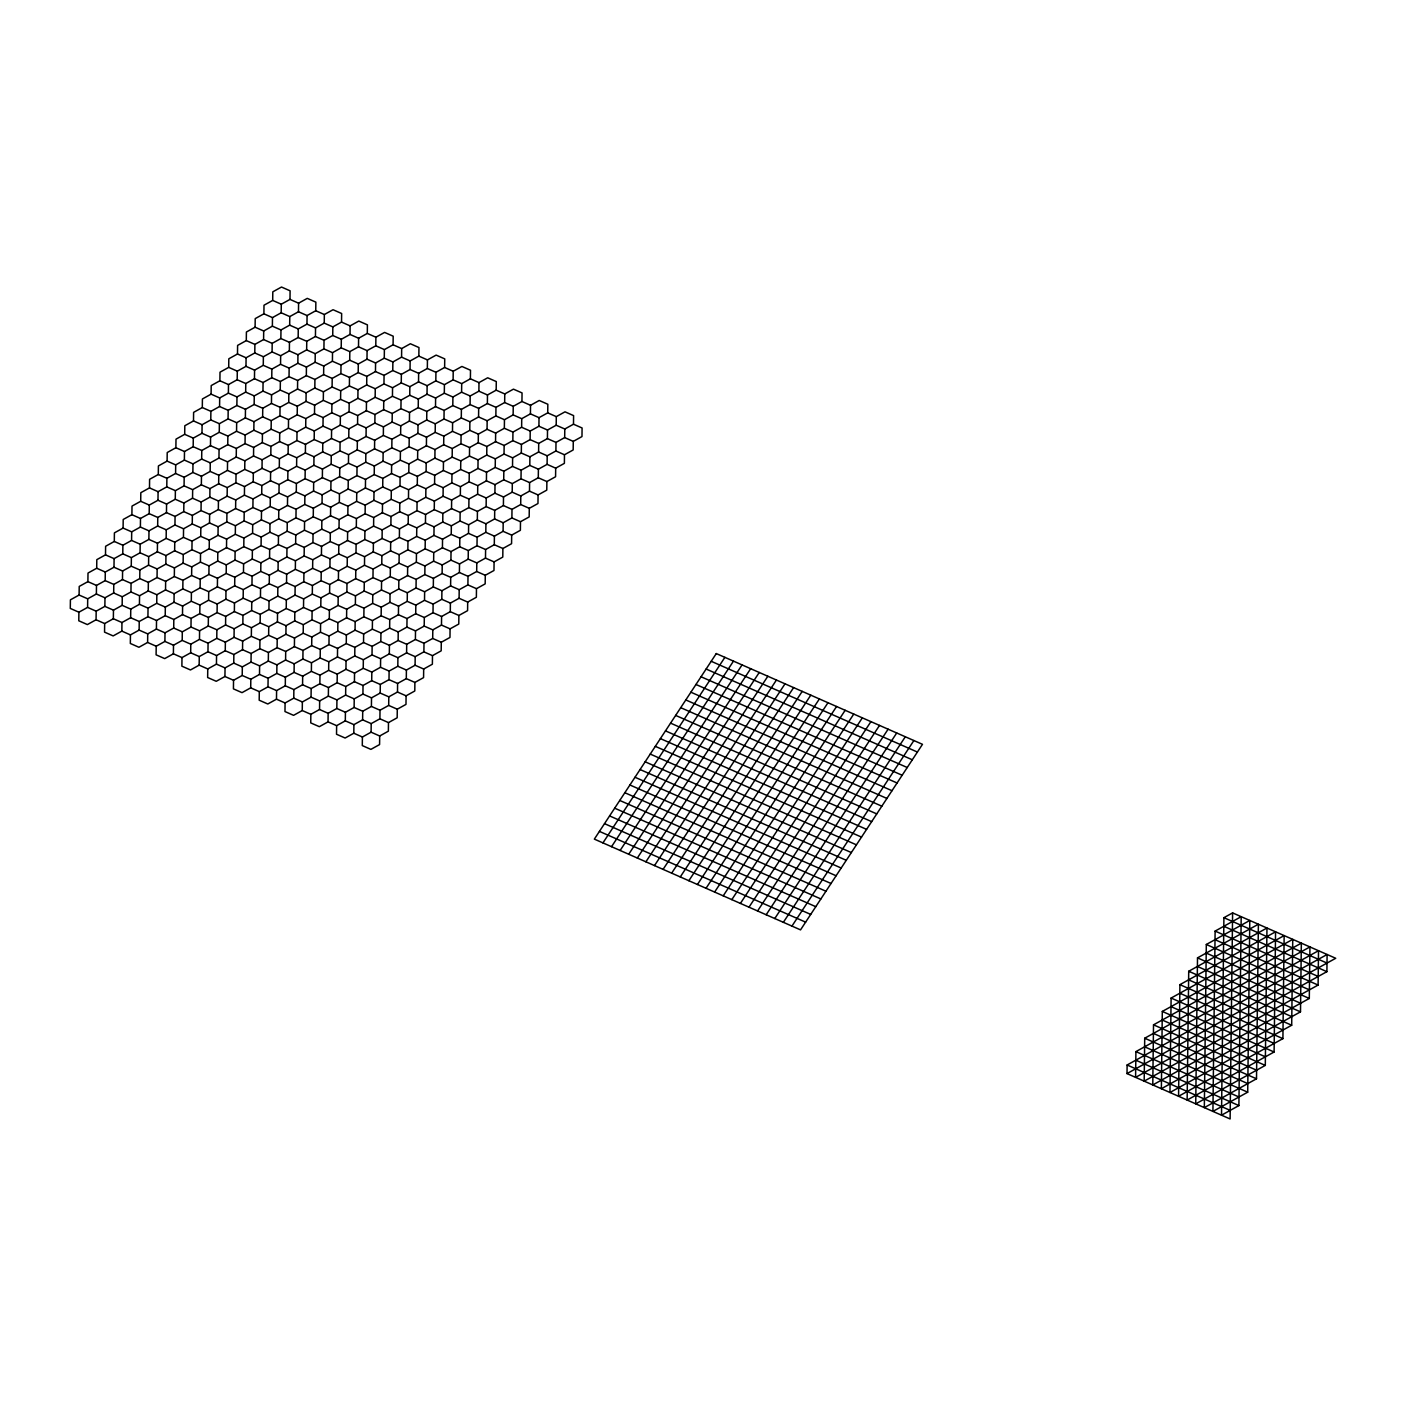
<?xml version="1.0" encoding="UTF-8"?>
<svg xmlns="http://www.w3.org/2000/svg" width="1406" height="1406" viewBox="0 0 1406 1406"><rect width="100%" height="100%" fill="white"/><g stroke="black" fill="none" stroke-linecap="round" stroke-linejoin="round"><path stroke-width="1.5" d="M78.894 612.208L78.789 620.784L87.383 624.58L96.065 619.765L104.659 623.543L113.359 618.745L121.953 622.524L130.653 617.726L139.229 621.505L147.929 616.707L156.523 620.485L165.223 615.67L173.817 619.466L182.499 614.65L191.093 618.429L199.793 613.631L208.387 617.41L217.086 612.612L225.663 616.39L234.363 611.592L242.957 615.371L251.656 610.555L260.251 614.352L268.933 609.536L277.527 613.315L286.226 608.517L294.821 612.295L303.52 607.497L312.097 611.276L320.796 606.478L329.391 610.257L338.09 605.441L346.684 609.237L355.366 604.422L363.961 608.2L372.66 603.402L381.254 607.181L389.954 602.383L398.531 606.162L407.23 601.364L415.825 605.142L424.524 600.327L433.118 604.105L441.8 599.308L450.395 603.086L459.094 598.288L467.688 602.067L476.37 597.269L476.476 588.675L485.175 583.877L485.281 575.282L493.981 570.485L494.086 561.89L502.786 557.092L502.891 548.498L511.573 543.7L511.679 535.106L520.378 530.308L520.484 521.714L529.183 516.916L529.289 508.322L537.971 503.524L538.076 494.93L546.776 490.132L546.881 481.555L555.581 476.739L555.686 468.163L564.386 463.347L564.474 454.771L573.173 449.955L573.279 441.379L581.979 436.563L582.084 427.986L573.49 424.208L564.79 429.006L556.196 425.227L547.514 430.025L538.92 426.246L530.22 431.044L521.626 427.266L512.944 432.081L504.35 428.285L495.65 433.101L487.056 429.322L478.356 434.12L469.78 430.341L461.08 435.139L452.486 431.361L443.786 436.159L435.192 432.38L426.51 437.196L417.916 433.399L409.216 438.215L400.622 434.436L391.923 439.234L383.346 435.456L374.646 440.254L366.052 436.475L357.352 441.273L348.758 437.494L340.076 442.31L331.482 438.514L322.782 443.329L314.188 439.551L305.489 444.349L296.912 440.57L288.212 445.368L279.618 441.589L270.919 446.387L262.324 442.609L253.642 447.424L245.048 443.628L236.349 448.444L227.754 444.665L219.055 449.463L210.478 445.684L201.779 450.482L193.184 446.704L184.485 451.502L175.891 447.723L167.209 452.539L167.103 461.115L158.403 465.931L158.298 474.507L149.598 479.305L149.493 487.9L140.811 492.698L140.705 501.292L132.006 506.09L131.9 514.684L123.201 519.482L123.095 528.076L114.396 532.874L114.308 541.468L105.608 546.266L105.503 554.86L96.803 559.658L96.698 568.252L87.998 573.05L87.893 581.645L79.211 586.443L79.105 595.037L70.405 599.835L70.3 608.429L78.894 612.208L87.594 607.392L96.17 611.188L104.87 606.373L113.464 610.151L122.164 605.353L130.758 609.132L139.44 604.334L148.034 608.113L156.734 603.315L165.328 607.093L174.028 602.278L182.604 606.074L191.304 601.258L199.898 605.037L208.598 600.239L217.192 604.018L225.874 599.22L234.468 602.998L243.168 598.2L251.762 601.979L260.462 597.163L269.038 600.96L277.738 596.144L286.332 599.923L295.032 595.125L303.626 598.903L312.308 594.105L320.902 597.884L329.602 593.086L338.196 596.865L346.878 592.049L355.472 595.845L364.172 591.03L372.766 594.808L381.465 590.01L390.042 593.789L398.742 588.991L407.336 592.77L416.035 587.972L424.63 591.75L433.312 586.935L441.906 590.731L450.605 585.915L459.2 589.694L467.899 584.896L476.476 588.675M87.594 607.392L87.699 598.815L96.381 594L104.975 597.796L113.675 592.981L122.269 596.759L130.951 591.961L139.546 595.74L148.245 590.942L156.839 594.72L165.539 589.922L174.116 593.701L182.815 588.886L191.409 592.682L200.109 587.866L208.703 591.645L217.385 586.847L225.979 590.625L234.679 585.827L243.273 589.606L251.973 584.808L260.549 588.587L269.249 583.771L277.843 587.567L286.543 582.752L295.137 586.53L303.819 581.733L312.413 585.511L321.113 580.713L329.707 584.492L338.407 579.694L346.983 583.472L355.683 578.657L364.277 582.453L372.977 577.638L381.571 581.416L390.253 576.618L398.847 580.397L407.547 575.599L416.141 579.377L424.84 574.579L433.417 578.358L442.117 573.543L450.711 577.339L459.41 572.523L468.005 576.302L476.687 571.504L485.281 575.282M96.065 619.765L96.17 611.188M96.381 594L96.487 585.423L105.186 580.625L113.781 584.404L122.48 579.588L131.057 583.367L139.756 578.569L148.351 582.348L157.05 577.55L165.644 581.328L174.326 576.53L182.921 580.309L191.62 575.493L200.214 579.29L208.914 574.474L217.491 578.253L226.19 573.455L234.784 577.233L243.484 572.435L252.078 576.214L260.76 571.416L269.354 575.195L278.054 570.379L286.648 574.175L295.348 569.36L303.924 573.138L312.624 568.34L321.218 572.119L329.918 567.321L338.512 571.1L347.194 566.302L355.788 570.08L364.488 565.265L373.082 569.061L381.764 564.245L390.358 568.024L399.058 563.226L407.652 567.005L416.352 562.207L424.928 565.985L433.628 561.187L442.222 564.966L450.922 560.15L459.516 563.947L468.198 559.131L476.792 562.91L485.492 558.112L494.086 561.89M104.659 623.543L104.554 632.138L113.148 635.916L121.847 631.118L130.442 634.897L139.141 630.099L147.718 633.878L156.418 629.062L165.012 632.841L173.711 628.043L182.305 631.821L190.988 627.023L199.582 630.802L208.281 626.004L216.876 629.783L225.575 624.967L234.152 628.763L242.851 623.948L251.446 627.726L260.145 622.928L268.739 626.707L277.421 621.909L286.016 625.688L294.715 620.89L303.309 624.668L311.991 619.853L320.586 623.649L329.285 618.833L337.879 622.612L346.579 617.814L355.156 621.593L363.855 616.795L372.449 620.573L381.149 615.775L389.743 619.554L398.425 614.738L407.019 618.535L415.719 613.719L424.313 617.498L433.013 612.7L441.589 616.478L450.289 611.68L458.883 615.459L467.583 610.661L467.688 602.067M104.87 606.373L104.975 597.796M105.186 580.625L105.292 572.031L113.991 567.233L122.586 571.012L131.268 566.196L139.862 569.992L148.561 565.177L157.156 568.955L165.838 564.158L174.432 567.936L183.132 563.138L191.726 566.917L200.425 562.119L209.002 565.897L217.702 561.082L226.296 564.878L234.995 560.063L243.589 563.841L252.272 559.043L260.866 562.822L269.565 558.024L278.16 561.802L286.859 557.004L295.436 560.783L304.135 555.968L312.73 559.764L321.429 554.948L330.023 558.727L338.705 553.929L347.3 557.707L355.999 552.91L364.593 556.688L373.293 551.89L381.87 555.669L390.569 550.853L399.163 554.632L407.863 549.834L416.457 553.613L425.139 548.815L433.733 552.593L442.433 547.795L451.027 551.574L459.727 546.776L468.303 550.554L477.003 545.739L485.597 549.518L494.297 544.72L502.891 548.498M113.359 618.745L113.464 610.151M113.675 592.981L113.781 584.404M113.991 567.233L114.097 558.639L122.779 553.841L131.373 557.62L140.073 552.804L148.667 556.6L157.367 551.785L165.943 555.563L174.643 550.765L183.237 554.544L191.937 549.746L200.531 553.525L209.213 548.727L217.807 552.505L226.507 547.69L235.101 551.486L243.8 546.67L252.377 550.449L261.077 545.651L269.671 549.43L278.37 544.632L286.965 548.41L295.647 543.612L304.241 547.391L312.94 542.575L321.535 546.372L330.234 541.556L338.811 545.335L347.51 540.537L356.105 544.315L364.804 539.517L373.398 543.296L382.081 538.498L390.675 542.277L399.374 537.461L407.968 541.257L416.651 536.442L425.245 540.22L433.944 535.422L442.539 539.201L451.238 534.403L459.815 538.182L468.514 533.384L477.109 537.162L485.808 532.347L494.402 536.143L503.084 531.327L511.679 535.106M121.847 631.118L121.953 622.524M122.164 605.353L122.269 596.759M122.48 579.588L122.586 571.012M122.779 553.841L122.884 545.247L131.584 540.449L140.178 544.227L148.878 539.412L157.472 543.208L166.154 538.393L174.748 542.171L183.448 537.373L192.042 541.152L200.724 536.354L209.318 540.132L218.018 535.335L226.612 539.113L235.312 534.298L243.888 538.094L252.588 533.278L261.182 537.057L269.882 532.259L278.476 536.038L287.158 531.24L295.752 535.018L304.452 530.22L313.046 533.999L321.746 529.183L330.322 532.979L339.022 528.164L347.616 531.943L356.316 527.145L364.91 530.923L373.592 526.125L382.186 529.904L390.886 525.106L399.48 528.884L408.179 524.069L416.756 527.865L425.456 523.05L434.05 526.828L442.749 522.03L451.344 525.809L460.026 521.011L468.62 524.79L477.319 519.992L485.914 523.77L494.613 518.955L503.19 522.751L511.889 517.935L520.484 521.714M130.442 634.897L130.336 643.473L138.93 647.27L147.612 642.454L156.207 646.233L164.906 641.435L173.5 645.213L182.2 640.415L190.777 644.194L199.476 639.396L208.07 643.175L216.77 638.359L225.364 642.155L234.046 637.34L242.64 641.118L251.34 636.32L259.934 640.099L268.634 635.301L277.21 639.08L285.91 634.282L294.504 638.06L303.204 633.245L311.798 637.041L320.48 632.225L329.074 636.004L337.774 631.206L346.368 634.985L355.068 630.187L363.644 633.965L372.344 629.167L380.938 632.946L389.638 628.13L398.232 631.927L406.914 627.111L415.508 630.89L424.208 626.092L432.802 629.87L441.484 625.072L450.078 628.851L458.778 624.053L458.883 615.459M130.653 617.726L130.758 609.132M130.951 591.961L131.057 583.367M131.268 566.196L131.373 557.62M131.584 540.449L131.689 531.855L140.389 527.057L148.983 530.835L157.665 526.02L166.26 529.816L174.959 525L183.553 528.779L192.253 523.981L200.83 527.76L209.529 522.962L218.123 526.74L226.823 521.942L235.417 525.721L244.099 520.905L252.693 524.702L261.393 519.886L269.987 523.665L278.687 518.867L287.263 522.645L295.963 517.847L304.557 521.626L313.257 516.828L321.851 520.607L330.533 515.791L339.127 519.587L347.827 514.772L356.421 518.55L365.121 513.752L373.697 517.531L382.397 512.733L390.991 516.512L399.691 511.714L408.285 515.492L416.967 510.677L425.561 514.473L434.261 509.657L442.855 513.436L451.537 508.638L460.131 512.417L468.831 507.619L477.425 511.397L486.125 506.599L494.701 510.378L503.401 505.562L511.995 509.359L520.695 504.543L529.289 508.322M139.141 630.099L139.229 621.505M139.44 604.334L139.546 595.74M139.756 578.569L139.862 569.992M140.073 552.804L140.178 544.227M140.389 527.057L140.495 518.462L149.194 513.665L157.771 517.443L166.47 512.645L175.065 516.424L183.764 511.608L192.358 515.404L201.04 510.589L209.635 514.368L218.334 509.57L226.928 513.348L235.61 508.55L244.205 512.329L252.904 507.531L261.498 511.309L270.198 506.494L278.775 510.29L287.474 505.475L296.068 509.253L304.768 504.455L313.362 508.234L322.044 503.436L330.638 507.215L339.338 502.417L347.932 506.195L356.632 501.38L365.209 505.158L373.908 500.36L382.502 504.139L391.202 499.341L399.796 503.12L408.478 498.322L417.072 502.1L425.772 497.302L434.366 501.081L443.066 496.265L451.642 500.044L460.342 495.246L468.936 499.025L477.636 494.227L486.23 498.005L494.912 493.207L503.506 496.986L512.206 492.17L520.8 495.966L529.5 491.151L538.076 494.93M147.612 642.454L147.718 633.878M147.929 616.707L148.034 608.113M148.245 590.942L148.351 582.348M148.561 565.177L148.667 556.6M148.878 539.412L148.983 530.835M149.194 513.665L149.282 505.07L157.982 500.272L166.576 504.051L175.275 499.253L183.87 503.032L192.552 498.216L201.146 502.012L209.846 497.197L218.44 500.975L227.139 496.177L235.716 499.956L244.416 495.158L253.01 498.937L261.709 494.139L270.304 497.917L278.986 493.102L287.58 496.898L296.279 492.082L304.874 495.861L313.573 491.063L322.15 494.842L330.849 490.044L339.444 493.822L348.143 489.024L356.737 492.803L365.419 487.987L374.014 491.784L382.713 486.968L391.307 490.747L400.007 485.949L408.584 489.727L417.283 484.929L425.877 488.708L434.577 483.91L443.171 487.689L451.853 482.873L460.447 486.669L469.147 481.854L477.741 485.632L486.423 480.834L495.017 484.613L503.717 479.815L512.311 483.594L521.011 478.796L529.587 482.574L538.287 477.759L546.881 481.555M156.207 646.233L156.101 654.827L164.695 658.606L173.395 653.808L181.989 657.586L190.689 652.788L199.265 656.567L207.965 651.751L216.559 655.548L225.259 650.732L233.853 654.511L242.535 649.713L251.129 653.491L259.829 648.693L268.423 652.472L277.105 647.674L285.699 651.453L294.399 646.637L302.993 650.433L311.693 645.618L320.269 649.396L328.969 644.598L337.563 648.377L346.263 643.579L354.857 647.358L363.539 642.56L372.133 646.338L380.833 641.523L389.427 645.319L398.126 640.503L406.703 644.282L415.403 639.484L423.997 643.263L432.697 638.465L441.291 642.243L449.973 637.445L450.078 628.851M156.418 629.062L156.523 620.485M156.734 603.315L156.839 594.72M157.05 577.55L157.156 568.955M157.367 551.785L157.472 543.208M157.665 526.02L157.771 517.443M157.982 500.272L158.087 491.678L166.787 486.88L175.381 490.659L184.081 485.861L192.657 489.64L201.357 484.824L209.951 488.62L218.651 483.805L227.245 487.583L235.927 482.785L244.521 486.564L253.221 481.766L261.815 485.545L270.497 480.747L279.091 484.525L287.791 479.71L296.385 483.506L305.084 478.69L313.661 482.469L322.361 477.671L330.955 481.45L339.654 476.652L348.249 480.43L356.931 475.632L365.525 479.411L374.224 474.595L382.819 478.392L391.518 473.576L400.095 477.355L408.795 472.557L417.389 476.335L426.088 471.537L434.682 475.316L443.365 470.518L451.959 474.297L460.658 469.481L469.252 473.277L477.952 468.462L486.529 472.24L495.228 467.442L503.823 471.221L512.522 466.423L521.116 470.202L529.798 465.404L538.393 469.182L547.092 464.367L555.686 468.163M164.906 641.435L165.012 632.841M165.223 615.67L165.328 607.093M165.539 589.922L165.644 581.328M165.838 564.158L165.943 555.563M166.154 538.393L166.26 529.816M166.47 512.645L166.576 504.051M166.787 486.88L166.892 478.286L175.592 473.488L184.168 477.267L192.868 472.469L201.462 476.247L210.162 471.432L218.756 475.228L227.438 470.412L236.032 474.191L244.732 469.393L253.326 473.172L262.026 468.374L270.602 472.152L279.302 467.354L287.896 471.133L296.596 466.317L305.19 470.114L313.872 465.298L322.466 469.077L331.166 464.279L339.76 468.057L348.46 463.259L357.036 467.038L365.736 462.24L374.33 466.019L383.03 461.203L391.624 464.999L400.306 460.184L408.9 463.962L417.6 459.164L426.194 462.943L434.893 458.145L443.47 461.924L452.17 457.126L460.764 460.904L469.463 456.089L478.058 459.885L486.74 455.069L495.334 458.848L504.033 454.05L512.628 457.829L521.31 453.031L529.904 456.809L538.603 452.011L547.198 455.79L555.897 450.975L564.474 454.771M173.395 653.808L173.5 645.213M173.711 628.043L173.817 619.466M174.028 602.278L174.116 593.701M174.326 576.53L174.432 567.936M174.643 550.765L174.748 542.171M174.959 525L175.065 516.424M175.275 499.253L175.381 490.659M175.592 473.488L175.697 464.894L184.379 460.096L192.974 463.875L201.673 459.077L210.267 462.855L218.967 458.057L227.544 461.836L236.243 457.02L244.837 460.817L253.537 456.001L262.131 459.78L270.813 454.982L279.407 458.76L288.107 453.962L296.701 457.741L305.383 452.943L313.977 456.722L322.677 451.906L331.271 455.685L339.971 450.887L348.547 454.665L357.247 449.867L365.841 453.646L374.541 448.848L383.135 452.627L391.817 447.829L400.411 451.607L409.111 446.792L417.705 450.57L426.405 445.772L434.981 449.551L443.681 444.753L452.275 448.532L460.975 443.734L469.569 447.512L478.251 442.697L486.845 446.493L495.545 441.677L504.139 445.456L512.839 440.658L521.415 444.437L530.115 439.639L538.709 443.417L547.409 438.619L556.003 442.398L564.685 437.582L573.279 441.379M175.891 447.723L175.996 439.147L184.696 434.331L193.29 438.11L201.989 433.312L210.584 437.09L219.266 432.292L227.86 436.071L236.559 431.273L245.154 435.052L253.853 430.236L262.43 434.032L271.13 429.217L279.724 432.995L288.423 428.197L297.017 431.976L305.7 427.178L314.294 430.957L322.993 426.159L331.588 429.937L340.27 425.122L348.864 428.918L357.563 424.102L366.158 427.881L374.857 423.083L383.434 426.862L392.133 422.064L400.728 425.842L409.427 421.044L418.021 424.823L426.703 420.007L435.298 423.804L443.997 418.988L452.591 422.767L461.291 417.969L469.868 421.747L478.567 416.949L487.161 420.728L495.861 415.93L504.455 419.709L513.137 414.893L521.731 418.689L530.431 413.874L539.025 417.652L547.725 412.854L556.301 416.633L565.001 411.835L573.595 415.614L573.49 424.208M181.989 657.586L181.884 666.18L190.478 669.959L199.16 665.143L207.754 668.94L216.454 664.124L225.048 667.903L233.748 663.105L242.324 666.883L251.024 662.085L259.618 665.864L268.318 661.066L276.912 664.845L285.594 660.029L294.188 663.825L302.888 659.01L311.482 662.788L320.181 657.99L328.758 661.769L337.458 656.971L346.052 660.75L354.751 655.952L363.346 659.73L372.028 654.915L380.622 658.711L389.321 653.895L397.916 657.674L406.598 652.876L415.192 656.655L423.891 651.857L432.486 655.635L441.185 650.837L441.291 642.243M182.2 640.415L182.305 631.821M182.499 614.65L182.604 606.074M182.815 588.886L182.921 580.309M183.132 563.138L183.237 554.544M183.448 537.373L183.553 528.779M183.764 511.608L183.87 503.032M184.081 485.861L184.168 477.267M184.379 460.096L184.485 451.502M184.696 434.331L184.801 425.754L193.501 420.939L202.095 424.717L210.777 419.919L219.371 423.698L228.071 418.9L236.665 422.679L245.365 417.881L253.941 421.659L262.641 416.844L271.235 420.64L279.935 415.825L288.529 419.603L297.211 414.805L305.805 418.584L314.505 413.786L323.099 417.564L331.798 412.766L340.375 416.545L349.075 411.73L357.669 415.526L366.368 410.71L374.963 414.489L383.645 409.691L392.239 413.469L400.938 408.671L409.533 412.45L418.232 407.652L426.809 411.431L435.509 406.615L444.103 410.411L452.802 405.596L461.396 409.374L470.079 404.577L478.673 408.355L487.372 403.557L495.966 407.336L504.666 402.538L513.243 406.316L521.942 401.501L530.537 405.297L539.236 400.482L547.83 404.26L547.725 412.854M190.689 652.788L190.777 644.194M190.988 627.023L191.093 618.429M191.304 601.258L191.409 592.682M191.62 575.493L191.726 566.917M191.937 549.746L192.042 541.152M192.253 523.981L192.358 515.404M192.552 498.216L192.657 489.64M192.868 472.469L192.974 463.875M193.184 446.704L193.29 438.11M193.501 420.939L193.606 412.362L202.306 407.547L210.882 411.343L219.582 406.527L228.176 410.306L236.876 405.508L245.47 409.287L254.152 404.489L262.746 408.267L271.446 403.469L280.04 407.248L288.74 402.432L297.316 406.211L306.016 401.413L314.61 405.192L323.31 400.394L331.904 404.172L340.586 399.374L349.18 403.153L357.88 398.355L366.474 402.134L375.156 397.318L383.75 401.097L392.45 396.299L401.044 400.077L409.744 395.279L418.32 399.058L427.02 394.26L435.614 398.039L444.314 393.223L452.908 397.019L461.59 392.204L470.184 395.982L478.884 391.184L487.478 394.963L496.177 390.165L504.754 393.944L513.454 389.146L522.048 392.924L521.942 401.501M199.16 665.143L199.265 656.567M199.476 639.396L199.582 630.802M199.793 613.631L199.898 605.037M200.109 587.866L200.214 579.29M200.425 562.119L200.531 553.525M200.724 536.354L200.83 527.76M201.04 510.589L201.146 502.012M201.357 484.824L201.462 476.247M201.673 459.077L201.779 450.482M201.989 433.312L202.095 424.717M202.306 407.547L202.411 398.97L211.093 394.155L219.688 397.951L228.387 393.135L236.981 396.914L245.663 392.116L254.258 395.894L262.957 391.096L271.551 394.875L280.251 390.077L288.828 393.856L297.527 389.04L306.121 392.836L314.821 388.021L323.415 391.799L332.097 387.002L340.691 390.78L349.391 385.982L357.985 389.761L366.685 384.963L375.261 388.741L383.961 383.926L392.555 387.722L401.255 382.907L409.849 386.685L418.531 381.887L427.125 385.666L435.825 380.868L444.419 384.646L453.119 379.848L461.695 383.627L470.395 378.812L478.989 382.608L487.689 377.792L496.283 381.571L496.177 390.165M207.754 668.94L207.649 677.516L216.243 681.295L224.942 676.497L233.537 680.276L242.219 675.478L250.813 679.256L259.512 674.441L268.107 678.237L276.806 673.421L285.383 677.2L294.082 672.402L302.677 676.181L311.376 671.383L319.97 675.161L328.653 670.363L337.247 674.142L345.946 669.326L354.54 673.123L363.24 668.307L371.817 672.086L380.516 667.288L389.111 671.066L397.81 666.268L406.404 670.047L415.086 665.249L423.681 669.028L432.38 664.212L432.486 655.635M207.965 651.751L208.07 643.175M208.281 626.004L208.387 617.41M208.598 600.239L208.703 591.645M208.914 574.474L209.002 565.897M209.213 548.727L209.318 540.132M209.529 522.962L209.635 514.368M209.846 497.197L209.951 488.62M210.162 471.432L210.267 462.855M210.478 445.684L210.584 437.09M210.777 419.919L210.882 411.343M211.093 394.155L211.199 385.578L219.898 380.762L228.493 384.559L237.192 379.743L245.769 383.522L254.468 378.724L263.063 382.502L271.762 377.704L280.356 381.483L289.038 376.685L297.633 380.464L306.332 375.648L314.926 379.444L323.626 374.629L332.203 378.407L340.902 373.609L349.496 377.388L358.196 372.59L366.79 376.369L375.472 371.571L384.066 375.349L392.766 370.534L401.36 374.33L410.042 369.514L418.637 373.293L427.336 368.495L435.93 372.274L444.63 367.476L453.207 371.254L461.906 366.456L470.5 370.235L470.395 378.812M216.454 664.124L216.559 655.548M216.77 638.359L216.876 629.783M217.086 612.612L217.192 604.018M217.385 586.847L217.491 578.253M217.702 561.082L217.807 552.505M218.018 535.335L218.123 526.74M218.334 509.57L218.44 500.975M218.651 483.805L218.756 475.228M218.967 458.057L219.055 449.463M219.266 432.292L219.371 423.698M219.582 406.527L219.688 397.951M219.898 380.762L220.004 372.186L228.703 367.37L237.298 371.166L245.98 366.351L254.574 370.13L263.274 365.332L271.868 369.11L280.55 364.312L289.144 368.091L297.844 363.293L306.438 367.071L315.137 362.256L323.714 366.052L332.414 361.237L341.008 365.015L349.707 360.217L358.302 363.996L366.984 359.198L375.578 362.976L384.277 358.179L392.872 361.957L401.571 357.142L410.148 360.938L418.847 356.122L427.442 359.901L436.141 355.103L444.735 358.882L444.63 367.476M224.942 676.497L225.048 667.903M225.259 650.732L225.364 642.155M225.575 624.967L225.663 616.39M225.874 599.22L225.979 590.625M226.19 573.455L226.296 564.878M226.507 547.69L226.612 539.113M226.823 521.942L226.928 513.348M227.139 496.177L227.245 487.583M227.438 470.412L227.544 461.836M227.754 444.665L227.86 436.071M228.071 418.9L228.176 410.306M228.387 393.135L228.493 384.559M228.703 367.37L228.809 358.794L237.491 353.996L246.085 357.774L254.785 352.959L263.379 356.737L272.079 351.939L280.655 355.718L289.355 350.92L297.949 354.699L306.649 349.901L315.243 353.679L323.925 348.881L332.519 352.66L341.219 347.844L349.813 351.623L358.512 346.825L367.089 350.604L375.789 345.806L384.383 349.584L393.082 344.786L401.677 348.565L410.359 343.749L418.953 347.546L418.847 356.122M233.537 680.276L233.431 688.87L242.025 692.648L250.707 687.833L259.302 691.629L268.001 686.813L276.595 690.592L285.295 685.794L293.872 689.573L302.571 684.775L311.165 688.553L319.865 683.755L328.459 687.534L337.141 682.718L345.735 686.515L354.435 681.699L363.029 685.478L371.711 680.68L380.305 684.458L389.005 679.66L397.599 683.439L406.299 678.641L414.893 682.42L423.575 677.604L423.681 669.028M233.748 663.105L233.853 654.511M234.046 637.34L234.152 628.763M234.363 611.592L234.468 602.998M234.679 585.827L234.784 577.233M234.995 560.063L235.101 551.486M235.312 534.298L235.417 525.721M235.61 508.55L235.716 499.956M235.927 482.785L236.032 474.191M236.243 457.02L236.349 448.444M236.559 431.273L236.665 422.679M236.876 405.508L236.981 396.914M237.192 379.743L237.298 371.166M237.491 353.996L237.596 345.401L246.296 340.604L254.89 344.382L263.59 339.567L272.184 343.363L280.866 338.547L289.46 342.326L298.16 337.528L306.754 341.306L315.436 336.509L324.03 340.287L332.73 335.489L341.324 339.268L350.024 334.452L358.6 338.248L367.3 333.433L375.894 337.212L384.594 332.414L393.188 336.192L393.082 344.786M242.219 675.478L242.324 666.883M242.535 649.713L242.64 641.118M242.851 623.948L242.957 615.371M243.168 598.2L243.273 589.606M243.484 572.435L243.589 563.841M243.8 546.67L243.888 538.094M244.099 520.905L244.205 512.329M244.416 495.158L244.521 486.564M244.732 469.393L244.837 460.817M245.048 443.628L245.154 435.052M245.365 417.881L245.47 409.287M245.663 392.116L245.769 383.522M245.98 366.351L246.085 357.774M246.296 340.604L246.401 332.009L255.101 327.211L263.695 330.99L272.377 326.174L280.972 329.971L289.671 325.155L298.265 328.934L306.965 324.136L315.542 327.914L324.241 323.116L332.835 326.895L341.535 322.097L350.129 325.876L358.811 321.06L367.405 324.856L367.3 333.433M250.707 687.833L250.813 679.256M251.024 662.085L251.129 653.491M251.34 636.32L251.446 627.726M251.656 610.555L251.762 601.979M251.973 584.808L252.078 576.214M252.272 559.043L252.377 550.449M252.588 533.278L252.693 524.702M252.904 507.531L253.01 498.937M253.221 481.766L253.326 473.172M253.537 456.001L253.642 447.424M253.853 430.236L253.941 421.659M254.152 404.489L254.258 395.894M254.468 378.724L254.574 370.13M254.785 352.959L254.89 344.382M255.101 327.211L255.207 318.617L263.906 313.819L272.483 317.598L281.182 312.782L289.777 316.578L298.476 311.763L307.07 315.542L315.752 310.744L324.347 314.522L333.046 309.724L341.64 313.503L341.535 322.097M259.302 691.629L259.196 700.206L267.79 703.984L276.49 699.186L285.084 702.965L293.766 698.167L302.36 701.946L311.06 697.148L319.654 700.926L328.354 696.111L336.93 699.907L345.63 695.091L354.224 698.87L362.924 694.072L371.518 697.851L380.2 693.053L388.794 696.831L397.494 692.033L406.088 695.812L414.788 690.996L414.893 682.42M259.512 674.441L259.618 665.864M259.829 648.693L259.934 640.099M260.145 622.928L260.251 614.352M260.462 597.163L260.549 588.587M260.76 571.416L260.866 562.822M261.077 545.651L261.182 537.057M261.393 519.886L261.498 511.309M261.709 494.139L261.815 485.545M262.026 468.374L262.131 459.78M262.324 442.609L262.43 434.032M262.641 416.844L262.746 408.267M262.957 391.096L263.063 382.502M263.274 365.332L263.379 356.737M263.59 339.567L263.695 330.99M263.906 313.819L263.994 305.225L272.694 300.427L281.288 304.206L289.988 299.408L298.582 303.186L307.264 298.371L315.858 302.149L315.752 310.744M268.001 686.813L268.107 678.237M268.318 661.066L268.423 652.472M268.634 635.301L268.739 626.707M268.933 609.536L269.038 600.96M269.249 583.771L269.354 575.195M269.565 558.024L269.671 549.43M269.882 532.259L269.987 523.665M270.198 506.494L270.304 497.917M270.497 480.747L270.602 472.152M270.813 454.982L270.919 446.387M271.13 429.217L271.235 420.64M271.446 403.469L271.551 394.875M271.762 377.704L271.868 369.11M272.079 351.939L272.184 343.363M272.377 326.174L272.483 317.598M272.694 300.427L272.799 291.833L281.499 287.035L290.093 290.814L289.988 299.408M276.49 699.186L276.595 690.592M276.806 673.421L276.912 664.845M277.105 647.674L277.21 639.08M277.421 621.909L277.527 613.315M277.738 596.144L277.843 587.567M278.054 570.379L278.16 561.802M278.37 544.632L278.476 536.038M278.687 518.867L278.775 510.29M278.986 493.102L279.091 484.525M279.302 467.354L279.407 458.76M279.618 441.589L279.724 432.995M279.935 415.825L280.04 407.248M280.251 390.077L280.356 381.483M280.55 364.312L280.655 355.718M280.866 338.547L280.972 329.971M281.182 312.782L281.288 304.206M285.084 702.965L284.979 711.559L293.573 715.338L302.255 710.54L310.849 714.318L319.549 709.503L328.143 713.299L336.825 708.483L345.419 712.262L354.119 707.464L362.713 711.243L371.412 706.445L380.007 710.223L388.689 705.425L397.283 709.204L405.983 704.388L406.088 695.812M285.295 685.794L285.383 677.2M285.594 660.029L285.699 651.453M285.91 634.282L286.016 625.688M286.226 608.517L286.332 599.923M286.543 582.752L286.648 574.175M286.859 557.004L286.965 548.41M287.158 531.24L287.263 522.645M287.474 505.475L287.58 496.898M287.791 479.71L287.896 471.133M288.107 453.962L288.212 445.368M288.423 428.197L288.529 419.603M288.74 402.432L288.828 393.856M289.038 376.685L289.144 368.091M289.355 350.92L289.46 342.326M289.671 325.155L289.777 316.578M293.766 698.167L293.872 689.573M294.082 672.402L294.188 663.825M294.399 646.637L294.504 638.06M294.715 620.89L294.821 612.295M295.032 595.125L295.137 586.53M295.348 569.36L295.436 560.783M295.647 543.612L295.752 535.018M295.963 517.847L296.068 509.253M296.279 492.082L296.385 483.506M296.596 466.317L296.701 457.741M296.912 440.57L297.017 431.976M297.211 414.805L297.316 406.211M297.527 389.04L297.633 380.464M297.844 363.293L297.949 354.699M298.16 337.528L298.265 328.934M298.476 311.763L298.582 303.186M302.255 710.54L302.36 701.946M302.571 684.775L302.677 676.181M302.888 659.01L302.993 650.433M303.204 633.245L303.309 624.668M303.52 607.497L303.626 598.903M303.819 581.733L303.924 573.138M304.135 555.968L304.241 547.391M304.452 530.22L304.557 521.626M304.768 504.455L304.874 495.861M305.084 478.69L305.19 470.114M305.383 452.943L305.489 444.349M305.7 427.178L305.805 418.584M306.016 401.413L306.121 392.836M306.332 375.648L306.438 367.071M306.649 349.901L306.754 341.306M306.965 324.136L307.07 315.542M310.849 714.318L310.744 722.895L319.338 726.674L328.037 721.876L336.632 725.654L345.314 720.856L353.908 724.635L362.607 719.837L371.202 723.615L379.901 718.8L388.478 722.596L397.177 717.781L397.283 709.204M311.06 697.148L311.165 688.553M311.376 671.383L311.482 662.788M311.693 645.618L311.798 637.041M311.991 619.853L312.097 611.276M312.308 594.105L312.413 585.511M312.624 568.34L312.73 559.764M312.94 542.575L313.046 533.999M313.257 516.828L313.362 508.234M313.573 491.063L313.661 482.469M313.872 465.298L313.977 456.722M314.188 439.551L314.294 430.957M314.505 413.786L314.61 405.192M314.821 388.021L314.926 379.444M315.137 362.256L315.243 353.679M315.436 336.509L315.542 327.914M319.549 709.503L319.654 700.926M319.865 683.755L319.97 675.161M320.181 657.99L320.269 649.396M320.48 632.225L320.586 623.649M320.796 606.478L320.902 597.884M321.113 580.713L321.218 572.119M321.429 554.948L321.535 546.372M321.746 529.183L321.851 520.607M322.044 503.436L322.15 494.842M322.361 477.671L322.466 469.077M322.677 451.906L322.782 443.329M322.993 426.159L323.099 417.564M323.31 400.394L323.415 391.799M323.626 374.629L323.714 366.052M323.925 348.881L324.03 340.287M324.241 323.116L324.347 314.522M328.037 721.876L328.143 713.299M328.354 696.111L328.459 687.534M328.653 670.363L328.758 661.769M328.969 644.598L329.074 636.004M329.285 618.833L329.391 610.257M329.602 593.086L329.707 584.492M329.918 567.321L330.023 558.727M330.234 541.556L330.322 532.979M330.533 515.791L330.638 507.215M330.849 490.044L330.955 481.45M331.166 464.279L331.271 455.685M331.482 438.514L331.588 429.937M331.798 412.766L331.904 404.172M332.097 387.002L332.203 378.407M332.414 361.237L332.519 352.66M332.73 335.489L332.835 326.895M336.632 725.654L336.526 734.248L345.12 738.027L353.802 733.229L362.397 737.008L371.096 732.192L379.69 735.988L388.372 731.173L388.478 722.596M336.825 708.483L336.93 699.907M337.141 682.718L337.247 674.142M337.458 656.971L337.563 648.377M337.774 631.206L337.879 622.612M338.09 605.441L338.196 596.865M338.407 579.694L338.512 571.1M338.705 553.929L338.811 545.335M339.022 528.164L339.127 519.587M339.338 502.417L339.444 493.822M339.654 476.652L339.76 468.057M339.971 450.887L340.076 442.31M340.27 425.122L340.375 416.545M340.586 399.374L340.691 390.78M340.902 373.609L341.008 365.015M341.219 347.844L341.324 339.268M345.314 720.856L345.419 712.262M345.63 695.091L345.735 686.515M345.946 669.326L346.052 660.75M346.263 643.579L346.368 634.985M346.579 617.814L346.684 609.237M346.878 592.049L346.983 583.472M347.194 566.302L347.3 557.707M347.51 540.537L347.616 531.943M347.827 514.772L347.932 506.195M348.143 489.024L348.249 480.43M348.46 463.259L348.547 454.665M348.758 437.494L348.864 428.918M349.075 411.73L349.18 403.153M349.391 385.982L349.496 377.388M349.707 360.217L349.813 351.623M350.024 334.452L350.129 325.876M353.802 733.229L353.908 724.635M354.119 707.464L354.224 698.87M354.435 681.699L354.54 673.123M354.751 655.952L354.857 647.358M355.068 630.187L355.156 621.593M355.366 604.422L355.472 595.845M355.683 578.657L355.788 570.08M355.999 552.91L356.105 544.315M356.316 527.145L356.421 518.55M356.632 501.38L356.737 492.803M356.931 475.632L357.036 467.038M357.247 449.867L357.352 441.273M357.563 424.102L357.669 415.526M357.88 398.355L357.985 389.761M358.196 372.59L358.302 363.996M358.512 346.825L358.6 338.248M362.397 737.008L362.291 745.584L370.885 749.38L379.585 744.565L379.69 735.988M362.607 719.837L362.713 711.243M362.924 694.072L363.029 685.478M363.24 668.307L363.346 659.73M363.539 642.56L363.644 633.965M363.855 616.795L363.961 608.2M364.172 591.03L364.277 582.453M364.488 565.265L364.593 556.688M364.804 539.517L364.91 530.923M365.121 513.752L365.209 505.158M365.419 487.987L365.525 479.411M365.736 462.24L365.841 453.646M366.052 436.475L366.158 427.881M366.368 410.71L366.474 402.134M366.685 384.963L366.79 376.369M366.984 359.198L367.089 350.604M371.096 732.192L371.202 723.615M371.412 706.445L371.518 697.851M371.711 680.68L371.817 672.086M372.028 654.915L372.133 646.338M372.344 629.167L372.449 620.573M372.66 603.402L372.766 594.808M372.977 577.638L373.082 569.061M373.293 551.89L373.398 543.296M373.592 526.125L373.697 517.531M373.908 500.36L374.014 491.784M374.224 474.595L374.33 466.019M374.541 448.848L374.646 440.254M374.857 423.083L374.963 414.489M375.156 397.318L375.261 388.741M375.472 371.571L375.578 362.976M375.789 345.806L375.894 337.212M379.901 718.8L380.007 710.223M380.2 693.053L380.305 684.458M380.516 667.288L380.622 658.711M380.833 641.523L380.938 632.946M381.149 615.775L381.254 607.181M381.465 590.01L381.571 581.416M381.764 564.245L381.87 555.669M382.081 538.498L382.186 529.904M382.397 512.733L382.502 504.139M382.713 486.968L382.819 478.392M383.03 461.203L383.135 452.627M383.346 435.456L383.434 426.862M383.645 409.691L383.75 401.097M383.961 383.926L384.066 375.349M384.277 358.179L384.383 349.584M388.689 705.425L388.794 696.831M389.005 679.66L389.111 671.066M389.321 653.895L389.427 645.319M389.638 628.13L389.743 619.554M389.954 602.383L390.042 593.789M390.253 576.618L390.358 568.024M390.569 550.853L390.675 542.277M390.886 525.106L390.991 516.512M391.202 499.341L391.307 490.747M391.518 473.576L391.624 464.999M391.817 447.829L391.923 439.234M392.133 422.064L392.239 413.469M392.45 396.299L392.555 387.722M392.766 370.534L392.872 361.957M397.494 692.033L397.599 683.439M397.81 666.268L397.916 657.674M398.126 640.503L398.232 631.927M398.425 614.738L398.531 606.162M398.742 588.991L398.847 580.397M399.058 563.226L399.163 554.632M399.374 537.461L399.48 528.884M399.691 511.714L399.796 503.12M400.007 485.949L400.095 477.355M400.306 460.184L400.411 451.607M400.622 434.436L400.728 425.842M400.938 408.671L401.044 400.077M401.255 382.907L401.36 374.33M401.571 357.142L401.677 348.565M406.299 678.641L406.404 670.047M406.598 652.876L406.703 644.282M406.914 627.111L407.019 618.535M407.23 601.364L407.336 592.77M407.547 575.599L407.652 567.005M407.863 549.834L407.968 541.257M408.179 524.069L408.285 515.492M408.478 498.322L408.584 489.727M408.795 472.557L408.9 463.962M409.111 446.792L409.216 438.215M409.427 421.044L409.533 412.45M409.744 395.279L409.849 386.685M410.042 369.514L410.148 360.938M415.086 665.249L415.192 656.655M415.403 639.484L415.508 630.89M415.719 613.719L415.825 605.142M416.035 587.972L416.141 579.377M416.352 562.207L416.457 553.613M416.651 536.442L416.756 527.865M416.967 510.677L417.072 502.1M417.283 484.929L417.389 476.335M417.6 459.164L417.705 450.57M417.916 433.399L418.021 424.823M418.232 407.652L418.32 399.058M418.531 381.887L418.637 373.293M423.891 651.857L423.997 643.263M424.208 626.092L424.313 617.498M424.524 600.327L424.63 591.75M424.84 574.579L424.928 565.985M425.139 548.815L425.245 540.22M425.456 523.05L425.561 514.473M425.772 497.302L425.877 488.708M426.088 471.537L426.194 462.943M426.405 445.772L426.51 437.196M426.703 420.007L426.809 411.431M427.02 394.26L427.125 385.666M427.336 368.495L427.442 359.901M432.697 638.465L432.802 629.87M433.013 612.7L433.118 604.105M433.312 586.935L433.417 578.358M433.628 561.187L433.733 552.593M433.944 535.422L434.05 526.828M434.261 509.657L434.366 501.081M434.577 483.91L434.682 475.316M434.893 458.145L434.981 449.551M435.192 432.38L435.298 423.804M435.509 406.615L435.614 398.039M435.825 380.868L435.93 372.274M441.484 625.072L441.589 616.478M441.8 599.308L441.906 590.731M442.117 573.543L442.222 564.966M442.433 547.795L442.539 539.201M442.749 522.03L442.855 513.436M443.066 496.265L443.171 487.689M443.365 470.518L443.47 461.924M443.681 444.753L443.786 436.159M443.997 418.988L444.103 410.411M444.314 393.223L444.419 384.646M450.289 611.68L450.395 603.086M450.605 585.915L450.711 577.339M450.922 560.15L451.027 551.574M451.238 534.403L451.344 525.809M451.537 508.638L451.642 500.044M451.853 482.873L451.959 474.297M452.17 457.126L452.275 448.532M452.486 431.361L452.591 422.767M452.802 405.596L452.908 397.019M453.119 379.848L453.207 371.254M459.094 598.288L459.2 589.694M459.41 572.523L459.516 563.947M459.727 546.776L459.815 538.182M460.026 521.011L460.131 512.417M460.342 495.246L460.447 486.669M460.658 469.481L460.764 460.904M460.975 443.734L461.08 435.139M461.291 417.969L461.396 409.374M461.59 392.204L461.695 383.627M467.899 584.896L468.005 576.302M468.198 559.131L468.303 550.554M468.514 533.384L468.62 524.79M468.831 507.619L468.936 499.025M469.147 481.854L469.252 473.277M469.463 456.089L469.569 447.512M469.78 430.341L469.868 421.747M470.079 404.577L470.184 395.982M476.687 571.504L476.792 562.91M477.003 545.739L477.109 537.162M477.319 519.992L477.425 511.397M477.636 494.227L477.741 485.632M477.952 468.462L478.058 459.885M478.251 442.697L478.356 434.12M478.567 416.949L478.673 408.355M478.884 391.184L478.989 382.608M485.492 558.112L485.597 549.518M485.808 532.347L485.914 523.77M486.125 506.599L486.23 498.005M486.423 480.834L486.529 472.24M486.74 455.069L486.845 446.493M487.056 429.322L487.161 420.728M487.372 403.557L487.478 394.963M494.297 544.72L494.402 536.143M494.613 518.955L494.701 510.378M494.912 493.207L495.017 484.613M495.228 467.442L495.334 458.848M495.545 441.677L495.65 433.101M495.861 415.93L495.966 407.336M503.084 531.327L503.19 522.751M503.401 505.562L503.506 496.986M503.717 479.815L503.823 471.221M504.033 454.05L504.139 445.456M504.35 428.285L504.455 419.709M504.666 402.538L504.754 393.944M511.889 517.935L511.995 509.359M512.206 492.17L512.311 483.594M512.522 466.423L512.628 457.829M512.839 440.658L512.944 432.081M513.137 414.893L513.243 406.316M520.695 504.543L520.8 495.966M521.011 478.796L521.116 470.202M521.31 453.031L521.415 444.437M521.626 427.266L521.731 418.689M529.5 491.151L529.587 482.574M529.798 465.404L529.904 456.809M530.115 439.639L530.22 431.044M530.431 413.874L530.537 405.297M538.287 477.759L538.393 469.182M538.603 452.011L538.709 443.417M538.92 426.246L539.025 417.652M547.092 464.367L547.198 455.79M547.409 438.619L547.514 430.025M555.897 450.975L556.003 442.398M556.196 425.227L556.301 416.633M564.685 437.582L564.79 429.006M1127.014 1073.586L1127.12 1064.992L1327.106 954.498L1326.895 971.669L1135.591 1077.365L1135.907 1051.618L1318.512 950.702L1318.107 985.061L1144.185 1081.144L1144.712 1038.226L1309.935 946.923L1309.302 998.453L1152.779 1084.94L1153.518 1024.833L1301.341 943.145L1300.497 1011.845L1161.374 1088.719L1162.305 1011.441L1292.747 939.366L1291.692 1025.238L1169.968 1092.497L1171.11 998.049L1284.153 935.588L1282.905 1038.63L1178.562 1096.276L1179.915 984.657L1275.558 931.809L1274.1 1052.004L1187.139 1100.054L1188.72 971.265L1266.964 928.013L1265.295 1065.397L1195.733 1103.851L1197.508 957.873L1258.388 924.234L1256.507 1078.789L1204.327 1107.629L1206.313 944.481L1249.793 920.455L1247.702 1092.181L1212.921 1111.408L1215.118 931.088L1241.199 916.677L1238.897 1105.573L1221.515 1115.186L1223.905 917.696L1232.605 912.898L1335.7 958.277L1127.014 1073.586L1230.109 1118.965L1232.605 912.898M602.946 842.897L724.881 657.34M611.54 846.676L733.475 661.119M620.134 850.454L742.069 664.897M628.728 854.233L750.663 668.694M637.322 858.029L759.24 672.472M645.899 861.808L767.834 676.251M654.493 865.586L776.428 680.029M663.087 869.365L785.023 683.808M671.681 873.144L793.617 687.587M680.276 876.94L802.211 691.383M688.852 880.718L810.787 695.162M697.446 884.497L819.382 698.94M706.04 888.276L827.976 702.719M714.635 892.054L836.57 706.497M723.229 895.833L845.164 710.294M731.823 899.629L853.758 714.072M740.4 903.408L862.335 717.851M748.994 907.186L870.929 721.63M757.588 910.965L879.523 725.408M766.182 914.744L888.117 729.187M774.776 918.54L896.712 732.983M783.37 922.318L905.306 736.762M791.947 926.097L913.882 740.54M711.208 661.295L917.397 752.052M706.128 669.028L912.318 759.785M701.049 676.761L907.239 767.518M695.97 684.476L902.16 775.251M1223.905 917.696L1327 963.075M167.103 461.115L175.697 464.894M1223.8 926.29L1326.895 971.669M690.891 692.209L897.081 782.984M1215.118 931.088L1318.213 976.467M685.812 699.942L892.002 790.717M158.298 474.507L166.892 478.286M1215.012 939.683L1318.107 985.061M680.732 707.675L886.922 798.45M1206.313 944.481L1309.408 989.859M675.653 715.408L881.843 806.183M149.493 487.9L158.087 491.678M1206.207 953.057L1309.302 998.453M670.574 723.141L876.746 813.898M1197.508 957.873L1300.603 1003.251M665.495 730.874L871.667 821.631M140.705 501.292L149.282 505.07M1197.402 966.449L1300.497 1011.845M660.398 738.607L866.588 829.364M1188.72 971.265L1291.798 1016.643M131.9 514.684L140.495 518.462M1188.615 979.841L1291.692 1025.238M655.319 746.34L861.509 837.097M1179.915 984.657L1283.01 1030.036M650.24 754.073L856.43 844.83M123.095 528.076L131.689 531.855M1179.81 993.234L1282.905 1038.63M645.161 761.806L851.351 852.563M1171.11 998.049L1274.205 1043.428M640.082 769.539L846.271 860.296M114.308 541.468L122.884 545.247M1171.005 1006.626L1274.1 1052.004M635.002 777.254L841.192 868.029M1162.305 1011.441L1265.4 1056.82M629.923 784.987L836.113 875.762M105.503 554.86L114.097 558.639M1162.2 1020.018L1265.295 1065.397M1153.518 1024.833L1256.612 1070.212M624.844 792.72L831.034 883.495M96.698 568.252L105.292 572.031M1153.412 1033.41L1256.507 1078.789M619.765 800.453L825.955 891.228M1144.712 1038.226L1247.807 1083.604M614.686 808.186L820.876 898.944M87.893 581.645L96.487 585.423M1144.607 1046.802L1247.702 1092.181M609.606 815.919L815.779 906.677M1135.907 1051.618L1239.002 1096.996M604.527 823.652L810.7 914.41M79.105 595.037L87.699 598.815M1135.802 1060.194L1238.897 1105.573M599.431 831.385L805.62 922.143M1127.12 1064.992L1230.197 1110.389M716.287 653.562L594.351 839.118L800.541 929.876L922.477 744.319L716.287 653.562"/></g></svg>
